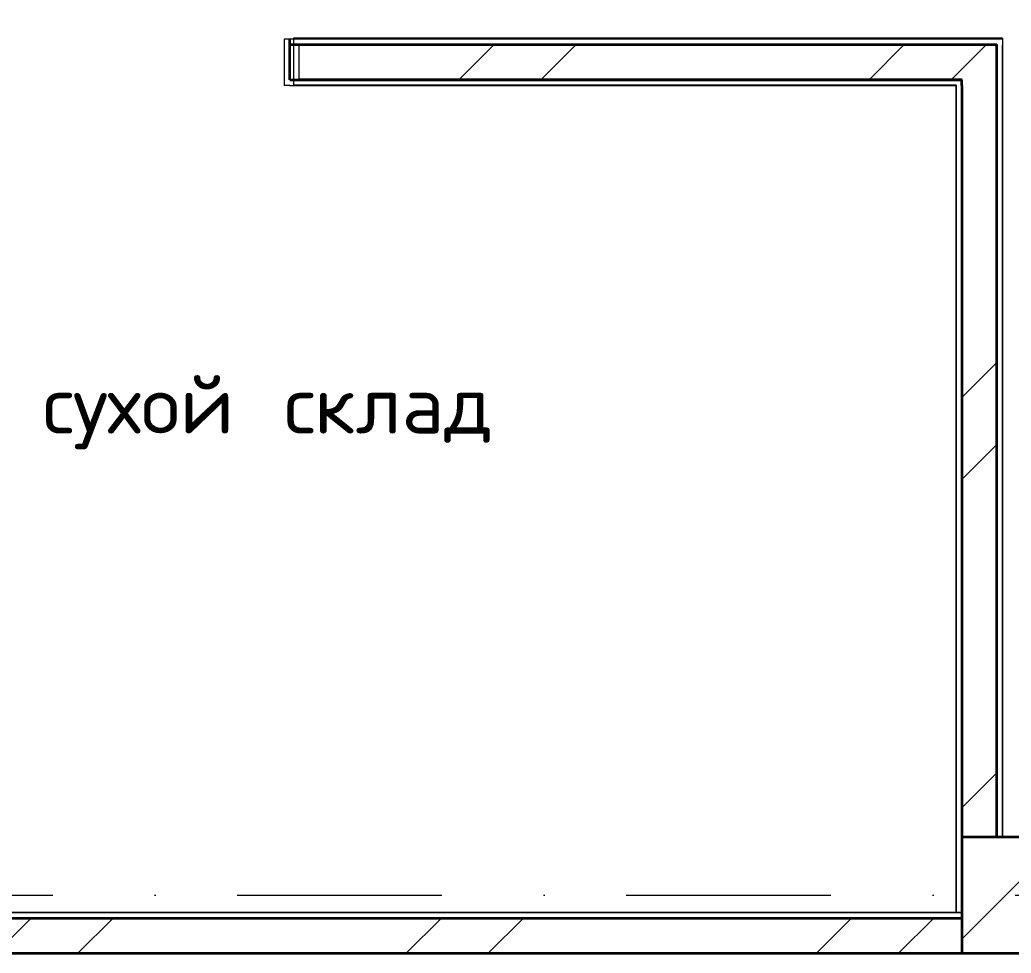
# Model space of a CAD drawing. Header units: millimetres. Extents: x -34838 to 729576, y -214038 to 121482.
# Drawn here: x 598995 to 602412, y -91938 to -88721 of the extents above; entities that cross this region are included whole.
import ezdxf
from ezdxf.enums import TextEntityAlignment as Align

# ---------------------------------------------------------------- set-up
doc = ezdxf.new("R2010")
doc.units = ezdxf.units.MM
doc.header["$MEASUREMENT"] = 0
doc.linetypes.add('Штрихпунктирная', pattern=[1340.555525, 705.555534, -352.777767, 0, -282.222223])
for name, color, linetype, lineweight in [('0_Ном._пера__1', 7, 'Continuous', 13), ('А _ ОСІ КООРДИНАЦІЙНІ.3D_Ном._пера__105', 7, 'Continuous', 13), ('А _ ОСІ КООРДИНАЦІЙНІ.3D_Ном._пера__25', 7, 'Continuous', 0), ('АБ _ 0 _ СТІНИ _ ЗОВНІШНІ .3D_Ном._пера__27', 7, 'Continuous', 35), ('АБ _ 0 _ СТІНИ _ ЗОВНІШНІ .3D_Ном._пера__87', 7, 'Continuous', 13), ('АБ _ 1 _ КОЛОНИ _ КБ.3D_Ном._пера__28', 7, 'Continuous', 35), ('Двери ARCHICAD_Ном._пера__87', 7, 'Continuous', 13)]:
    doc.layers.add(name, color=color, linetype=linetype, lineweight=lineweight)
for name, color, linetype in [('А _ ОСІ КООРДИНАЦІЙНІ.3D', 7, 'Continuous'), ('АБ _ 0 _ СТІНИ _ ЗОВНІШНІ .3D', 7, 'Continuous'), ('АБ _ 1 _ КОЛОНИ _ КБ.3D', 7, 'Continuous'), ('АП _ ТЕП _ ЗОНИ ПРИМІЩЕНЬ .3D', 7, 'Continuous'), ('Двери ARCHICAD', 7, 'Continuous')]:
    doc.layers.add(name, color=color, linetype=linetype)
doc.styles.add('СГЕНЕРИР_СТИЛЬ_1', font='Arial.ttf')
doc.styles.add('СГЕНЕРИР_СТИЛЬ_2', font='txt.shx')
pattern_1 = [(45, (518441.8, -97737.7), (-707.107, 707.107), []), (45, (518300.3, -97596.3), (-707.107, 707.107), [])]

# ---------------------------------------------------------------- blocks, each defined once
blk = doc.blocks.new('Стена_86_1', base_point=(614491.8, -91877.7))
at = {"layer": 'АБ _ 0 _ СТІНИ _ ЗОВНІШНІ .3D', "linetype": 'Continuous', "lineweight": 0, "true_color": 0x000000}
h = blk.add_hatch(dxfattribs=at)
h.set_pattern_fill('М___ЦЕГЛА_ОБЛИЧКУВАЛЬНА__3B', color=18, style=0, pattern_type=2)
h.set_pattern_definition(pattern_1)
h.paths.add_polyline_path([(596641.8, -91937.7), (602241.8, -91937.7), (602241.8, -91817.7), (596641.8, -91817.7)])
at = {"layer": 'АБ _ 0 _ СТІНИ _ ЗОВНІШНІ .3D_Ном._пера__27', "color": 7, "linetype": 'Continuous', "lineweight": 35}
for p, q in [((602241.8, -91817.7), (596641.8, -91817.7)), ((596641.8, -91937.7), (602241.8, -91937.7))]:
    blk.add_line(p, q, dxfattribs=at)
at = {"layer": 'АБ _ 0 _ СТІНИ _ ЗОВНІШНІ .3D_Ном._пера__87', "color": 7, "linetype": 'Continuous', "lineweight": 13, "flags": 128}
blk.add_lwpolyline([(602221.8, -91797.7), (596661.8, -91797.7)], dxfattribs=at)
blk = doc.blocks.new('Прямоугольный Дверной Проем 22_3')
at = {"layer": 'Двери ARCHICAD_Ном._пера__87', "color": 7, "linetype": 'Continuous', "lineweight": 13}
for p, q in [((-500, 160), (-480, 160)), ((-480, 0), (-480, 160)), ((500, 160), (480, 160)), ((480, 0), (480, 160))]:
    blk.add_line(p, q, dxfattribs=at)
blk = doc.blocks.new('Стена_112_1', base_point=(593765.9, -88867.7))
at = {"layer": 'АБ _ 0 _ СТІНИ _ ЗОВНІШНІ .3D', "linetype": 'Continuous', "lineweight": 0, "true_color": 0x000000}
h = blk.add_hatch(dxfattribs=at)
h.set_pattern_fill('М___ЦЕГЛА_ОБЛИЧКУВАЛЬНА__3B', color=18, style=0, pattern_type=2)
h.set_pattern_definition(pattern_1)
h.paths.add_polyline_path([(599925.9, -88927.7), (602241.8, -88927.7), (602241.8, -88807.7), (599925.9, -88807.7)])
h = blk.add_hatch(dxfattribs=at)
h.set_pattern_fill('М___ЦЕГЛА_ОБЛИЧКУВАЛЬНА__3B', color=18, style=0, pattern_type=2)
h.set_pattern_definition(pattern_1)
h.paths.add_polyline_path([(602241.8, -88807.7), (602241.8, -88927.7), (602361.8, -88807.7)])
h = blk.add_hatch(dxfattribs=at)
h.set_pattern_fill('М___ЦЕГЛА_ОБЛИЧКУВАЛЬНА__3B', color=18, style=0, pattern_type=2)
h.set_pattern_definition(pattern_1)
h.paths.add_polyline_path([(602241.8, -88927.7), (602361.8, -88927.7), (602361.8, -88807.7)])
at = {"layer": 'АБ _ 0 _ СТІНИ _ ЗОВНІШНІ .3D_Ном._пера__27', "color": 7, "linetype": 'Continuous', "lineweight": 35}
for p, q in [((599925.9, -88927.7), (599925.9, -88787.7)), ((602241.8, -88807.7), (599925.9, -88807.7)), ((602361.8, -88807.7), (602241.8, -88807.7)), ((602361.8, -88927.7), (602361.8, -88807.7)), ((599925.9, -88927.7), (602241.8, -88927.7)), ((602241.8, -88947.7), (602241.8, -88927.7))]:
    blk.add_line(p, q, dxfattribs=at)
at = {"layer": 'АБ _ 0 _ СТІНИ _ ЗОВНІШНІ .3D_Ном._пера__87', "color": 7, "linetype": 'Continuous', "lineweight": 13}
for p, q in [((599905.9, -88787.7), (599905.9, -88947.7)), ((599925.9, -88787.7), (599905.9, -88787.7)), ((599925.9, -88947.7), (599905.9, -88947.7))]:
    blk.add_line(p, q, dxfattribs=at)
at = {"layer": 'АБ _ 0 _ СТІНИ _ ЗОВНІШНІ .3D_Ном._пера__87', "color": 7, "linetype": 'Continuous', "lineweight": 13, "flags": 128}
for points in [[(602381.8, -88787.7), (599925.9, -88787.7)], [(602381.8, -88787.7), (602381.8, -88807.7)], [(599925.9, -88947.7), (602221.8, -88947.7)]]:
    blk.add_lwpolyline(points, dxfattribs=at)
at = {"layer": 'Двери ARCHICAD', "color": 7, "linetype": 'Continuous', "lineweight": 18, "zscale": 1000, "rotation": 180}
blk.add_blockref('Прямоугольный Дверной Проем 22_3', (599425.9, -88787.7), dxfattribs=at)
blk = doc.blocks.new('Стена_113_1', base_point=(602301.8, -91877.7))
at = {"layer": 'АБ _ 0 _ СТІНИ _ ЗОВНІШНІ .3D', "linetype": 'Continuous', "lineweight": 0, "true_color": 0x000000}
h = blk.add_hatch(dxfattribs=at)
h.set_pattern_fill('М___ЦЕГЛА_ОБЛИЧКУВАЛЬНА__3B', color=18, style=0, pattern_type=2)
h.set_pattern_definition(pattern_1)
h.paths.add_polyline_path([(602241.8, -88927.7), (602241.8, -91537.7), (602361.8, -91537.7), (602361.8, -88927.7)])
at = {"layer": 'АБ _ 0 _ СТІНИ _ ЗОВНІШНІ .3D_Ном._пера__27', "color": 7, "linetype": 'Continuous', "lineweight": 35}
for p, q in [((602361.8, -88927.7), (602361.8, -88807.7)), ((602241.8, -88947.7), (602241.8, -88927.7)), ((602361.8, -91537.7), (602361.8, -88927.7)), ((602241.8, -88947.7), (602241.8, -91537.7))]:
    blk.add_line(p, q, dxfattribs=at)
at = {"layer": 'АБ _ 0 _ СТІНИ _ ЗОВНІШНІ .3D_Ном._пера__87', "color": 7, "linetype": 'Continuous', "lineweight": 13, "flags": 128}
for points in [[(602381.8, -91537.7), (602381.8, -88807.7)], [(602221.8, -88947.7), (602221.8, -91797.7)]]:
    blk.add_lwpolyline(points, dxfattribs=at)
blk = doc.blocks.new('Колонна_58_1', base_point=(602441.8, -91737.7))
at = {"layer": 'АБ _ 1 _ КОЛОНИ _ КБ.3D', "linetype": 'Continuous', "lineweight": 0, "true_color": 0x000000}
h = blk.add_hatch(dxfattribs=at)
h.set_pattern_fill('М___БЕТОН_АРМОВАНИЙ___З__C0', color=18, style=0, pattern_type=2)
h.set_pattern_definition([(45, (518441.76, -97737.7), (-367.6955, 367.6955), []), (45, (518257.9, -97553.85), (-367.6955, 367.6955), [390, -130, 0, -130])])
h.paths.add_polyline_path([(602641.8, -91537.7), (602241.8, -91537.7), (602241.8, -91937.7), (602641.8, -91937.7)])
at = {"layer": 'АБ _ 1 _ КОЛОНИ _ КБ.3D_Ном._пера__28', "color": 7, "linetype": 'Continuous', "lineweight": 35, "flags": 128}
blk.add_lwpolyline([(602641.8, -91537.7), (602241.8, -91537.7), (602241.8, -91937.7), (602641.8, -91937.7)], close=True, dxfattribs=at)
blk = doc.blocks.new('Стандартный Маркер Сетки_2')
at = {"layer": 'А _ ОСІ КООРДИНАЦІЙНІ.3D_Ном._пера__105', "color": 7, "linetype": 'Штрихпунктирная', "lineweight": 13}
blk.add_line((500, 0), (99754.182117, 0), dxfattribs=at)
at = {"layer": 'А _ ОСІ КООРДИНАЦІЙНІ.3D_Ном._пера__25', "color": 7, "lineweight": 0, "style": 'СГЕНЕРИР_СТИЛЬ_1'}
blk.add_attdef('AC_MarkerText_1', text='', height=700, dxfattribs=at).set_placement((-1000, 40.005), align=Align.MIDDLE_CENTER)

msp = doc.modelspace()

# ---------------------------------------------------------------- linework, layer by layer
at = {"layer": '0_Ном._пера__1', "color": 7, "linetype": 'Continuous', "lineweight": 13}
for p, q in [((602381.8, -88785), (599937.6, -88785)), ((599937.6, -88785), (599937.6, -88945)), ((602361.8, -88805), (599957.6, -88805)), ((599957.6, -88925), (599957.6, -88805)), ((602361.8, -88805), (602361.8, -91537.7)), ((602381.8, -88785), (602381.8, -91537.7)), ((599937.6, -88945), (602221.8, -88945)), ((599957.6, -88925), (602241.8, -88925)), ((602221.8, -91797.7), (602221.8, -88945)), ((602241.8, -91537.7), (602241.8, -88925)), ((596641.8, -91797.7), (602241.8, -91797.7))]:
    msp.add_line(p, q, dxfattribs=at)
at = {"layer": '0_Ном._пера__1', "color": 7, "linetype": 'Continuous', "lineweight": 13, "flags": 128}
msp.add_lwpolyline([(602241.8, -91797.7), (596641.8, -91797.7)], dxfattribs=at)
at = {"layer": 'АП _ ТЕП _ ЗОНИ ПРИМІЩЕНЬ .3D', "color": 254, "linetype": 'Continuous', "lineweight": 0, "true_color": 0xddc2d0, "flags": 128}
msp.add_lwpolyline([(590641.8, -91797.7), (596241.8, -91797.7), (596241.8, -91537.7), (596641.8, -91537.7), (596641.8, -91797.7), (602241.8, -91797.7), (602241.8, -91537.7), (602641.8, -91537.7), (602641.8, -91797.7), (608241.8, -91797.7), (608241.8, -91537.7), (608641.8, -91537.7), (608641.8, -91797.7), (612161.8, -91797.7), (612161.8, -87157.7), (610261.8, -87157.7), (610261.8, -85887.7), (581681.8, -85887.7)], dxfattribs=at)

# ---------------------------------------------------------------- block references
at = {"layer": 'А _ ОСІ КООРДИНАЦІЙНІ.3D', "color": 7, "linetype": 'Continuous', "lineweight": 60, "zscale": 1000}
msp.add_blockref('Стандартный Маркер Сетки_2', (513441.8, -91737.7), dxfattribs=at)
at = {"layer": 'АБ _ 0 _ СТІНИ _ ЗОВНІШНІ .3D', "color": 7, "lineweight": 20}
for name, p in [('Стена_112_1', (593765.9, -88867.7)), ('Стена_113_1', (602301.8, -91877.7)), ('Стена_86_1', (614491.8, -91877.7))]:
    msp.add_blockref(name, p, dxfattribs=at)
at = {"layer": 'АБ _ 1 _ КОЛОНИ _ КБ.3D', "color": 7, "lineweight": 35}
msp.add_blockref('Колонна_58_1', (602441.8, -91737.7), dxfattribs=at)

# ---------------------------------------------------------------- texts
at = {"layer": '0_Ном._пера__1', "color": 7, "linetype": 'Continuous', "lineweight": 13, "insert": (599073.5, -90201.5), "char_height": 200, "attachment_point": 7, "style": 'СГЕНЕРИР_СТИЛЬ_2'}
msp.add_mtext('\\A1;{\\pql;\\Ftxt.shx;сухой склад}', dxfattribs=at)

doc.saveas('drawing.dxf')
